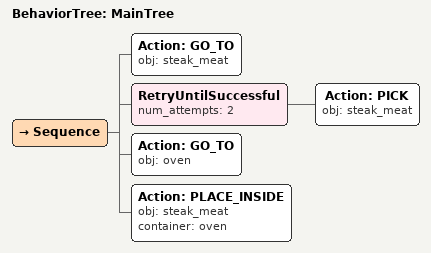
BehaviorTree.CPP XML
<root main_tree_to_execute="MainTree">
  <BehaviorTree ID="MainTree">
    <Sequence>
      <!-- Go to steak_meat -->
      <Action ID="GO_TO" obj="steak_meat" />
      <!-- Retry GRASP steak_meat up to 2 attempts -->
      <RetryUntilSuccessful num_attempts="2">
        <!-- Grasp steak_meat -->
        <Action ID="PICK" obj="steak_meat" />
      </RetryUntilSuccessful>
      <!-- Pick steak_meat -->
      <Action ID="GO_TO" obj="oven" />
      <!-- Go to oven -->
      <Action ID="PLACE_INSIDE" obj="steak_meat" container="oven" />
    </Sequence>
  </BehaviorTree>
</root>
